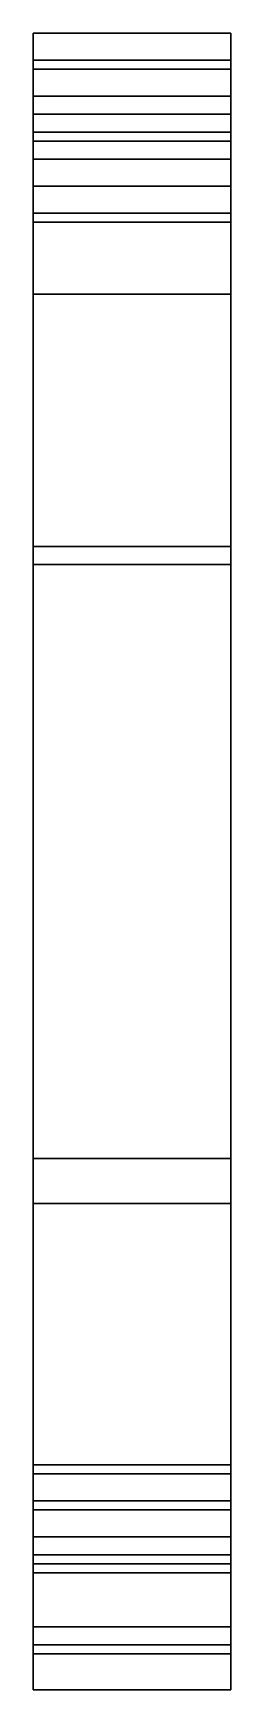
# Model space of a CAD drawing. Extents: x -0.72 to 0.72, y -1.96 to -0.12.
# Drawn here: x -0.72 to -0.5, y -1.96 to -0.12 of the extents above.
import ezdxf

# ---------------------------------------------------------------- set-up
doc = ezdxf.new("R2010")
doc.units = 0
doc.layers.add('TRACKS', color=3, linetype='CONTINUOUS')

msp = doc.modelspace()

# ---------------------------------------------------------------- linework, layer by layer
at = {"layer": 'TRACKS'}
for points in [[(-0.72, -0.15, 0.47), (-0.72, -0.12, 0.38), (-0.72, -0.15, 0.37), (-0.72, -0.19, 0.47)], [(-0.5, -0.15, 0.47), (-0.5, -0.12, 0.38), (-0.72, -0.12, 0.38), (-0.72, -0.15, 0.47)], [(-0.72, -0.12, 0.31), (-0.72, -0.15, 0.22), (-0.72, -0.19, 0.22), (-0.72, -0.16, 0.29)], [(-0.5, -0.12, 0.31), (-0.5, -0.15, 0.22), (-0.72, -0.15, 0.22), (-0.72, -0.12, 0.31)], [(-0.5, -0.12, 0.38), (-0.5, -0.12, 0.31), (-0.72, -0.12, 0.31), (-0.72, -0.12, 0.38)], [(-0.72, -0.12, 0.38), (-0.72, -0.12, 0.31), (-0.72, -0.16, 0.29), (-0.72, -0.15, 0.37)], [(-0.5, -0.15, 0.37), (-0.5, -0.12, 0.38), (-0.5, -0.15, 0.47), (-0.5, -0.19, 0.47)], [(-0.5, -0.19, 0.22), (-0.5, -0.15, 0.22), (-0.5, -0.12, 0.31), (-0.5, -0.16, 0.29)], [(-0.5, -0.16, 0.29), (-0.5, -0.12, 0.31), (-0.5, -0.12, 0.38), (-0.5, -0.15, 0.37)], [(-0.72, -0.19, 0.47), (-0.72, -0.15, 0.37), (-0.5, -0.15, 0.37), (-0.5, -0.19, 0.47)], [(-0.72, -0.15, 0.22), (-0.72, -0.23, 0.13), (-0.72, -0.26, 0.15), (-0.72, -0.19, 0.22)], [(-0.5, -0.15, 0.22), (-0.5, -0.23, 0.13), (-0.72, -0.23, 0.13), (-0.72, -0.15, 0.22)], [(-0.72, -0.15, 0.37), (-0.72, -0.16, 0.29), (-0.5, -0.16, 0.29), (-0.5, -0.15, 0.37)], [(-0.5, -0.21, 0.56), (-0.5, -0.15, 0.47), (-0.72, -0.15, 0.47), (-0.72, -0.21, 0.56)], [(-0.72, -0.21, 0.56), (-0.72, -0.15, 0.47), (-0.72, -0.19, 0.47), (-0.72, -0.24, 0.53)], [(-0.72, -0.16, 0.29), (-0.72, -0.19, 0.22), (-0.5, -0.19, 0.22), (-0.5, -0.16, 0.29)], [(-0.5, -0.26, 0.15), (-0.5, -0.23, 0.13), (-0.5, -0.15, 0.22), (-0.5, -0.19, 0.22)], [(-0.5, -0.19, 0.47), (-0.5, -0.15, 0.47), (-0.5, -0.21, 0.56), (-0.5, -0.24, 0.53)], [(-0.72, -0.19, 0.22), (-0.72, -0.26, 0.15), (-0.5, -0.26, 0.15), (-0.5, -0.19, 0.22)], [(-0.72, -0.24, 0.53), (-0.72, -0.19, 0.47), (-0.5, -0.19, 0.47), (-0.5, -0.24, 0.53)], [(-0.5, -0.29, 0.6), (-0.5, -0.21, 0.56), (-0.72, -0.21, 0.56), (-0.72, -0.29, 0.6)], [(-0.72, -0.29, 0.6), (-0.72, -0.21, 0.56), (-0.72, -0.24, 0.53), (-0.72, -0.33, 0.58)], [(-0.5, -0.24, 0.53), (-0.5, -0.21, 0.56), (-0.5, -0.29, 0.6), (-0.5, -0.33, 0.58)], [(-0.5, -0.23, 0.13), (-0.5, -0.32, 0.08), (-0.72, -0.32, 0.08), (-0.72, -0.23, 0.13)], [(-0.72, -0.23, 0.13), (-0.72, -0.32, 0.08), (-0.72, -0.33, 0.11), (-0.72, -0.26, 0.15)], [(-0.5, -0.33, 0.11), (-0.5, -0.32, 0.08), (-0.5, -0.23, 0.13), (-0.5, -0.26, 0.15)], [(-0.72, -0.33, 0.58), (-0.72, -0.24, 0.53), (-0.5, -0.24, 0.53), (-0.5, -0.33, 0.58)], [(-0.72, -0.26, 0.15), (-0.72, -0.33, 0.11), (-0.5, -0.33, 0.11), (-0.5, -0.26, 0.15)], [(-0.5, -0.41, 0.63), (-0.5, -0.29, 0.6), (-0.72, -0.29, 0.6), (-0.72, -0.41, 0.63)], [(-0.72, -0.41, 0.63), (-0.72, -0.29, 0.6), (-0.72, -0.33, 0.58), (-0.72, -0.41, 0.6)], [(-0.5, -0.33, 0.58), (-0.5, -0.29, 0.6), (-0.5, -0.41, 0.63), (-0.5, -0.41, 0.6)], [(-0.72, -0.32, 0.08), (-0.72, -0.69, 0.01), (-0.72, -0.71, 0.04), (-0.72, -0.33, 0.11)], [(-0.5, -0.32, 0.08), (-0.5, -0.69, 0.01), (-0.72, -0.69, 0.01), (-0.72, -0.32, 0.08)], [(-0.72, -0.33, 0.11), (-0.72, -0.71, 0.04), (-0.5, -0.71, 0.04), (-0.5, -0.33, 0.11)], [(-0.72, -0.41, 0.6), (-0.72, -0.33, 0.58), (-0.5, -0.33, 0.58), (-0.5, -0.41, 0.6)], [(-0.5, -0.71, 0.04), (-0.5, -0.69, 0.01), (-0.5, -0.32, 0.08), (-0.5, -0.33, 0.11)], [(-0.72, -1.75, 0.59), (-0.72, -0.41, 0.63), (-0.72, -0.41, 0.6), (-0.72, -1.72, 0.55)], [(-0.5, -1.75, 0.59), (-0.5, -0.41, 0.63), (-0.72, -0.41, 0.63), (-0.72, -1.75, 0.59)], [(-0.72, -1.72, 0.55), (-0.72, -0.41, 0.6), (-0.5, -0.41, 0.6), (-0.5, -1.72, 0.55)], [(-0.5, -0.41, 0.6), (-0.5, -0.41, 0.63), (-0.5, -1.75, 0.59), (-0.5, -1.72, 0.55)], [(-0.72, -0.69, 0.01), (-0.72, -1.42, 0.01), (-0.72, -1.37, 0.04), (-0.72, -0.71, 0.04)], [(-0.5, -0.69, 0.01), (-0.5, -1.42, 0.01), (-0.72, -1.42, 0.01), (-0.72, -0.69, 0.01)], [(-0.5, -1.37, 0.04), (-0.5, -1.42, 0.01), (-0.5, -0.69, 0.01), (-0.5, -0.71, 0.04)], [(-0.72, -0.71, 0.04), (-0.72, -1.37, 0.04), (-0.5, -1.37, 0.04), (-0.5, -0.71, 0.04)], [(-0.72, -1.42, 0.01), (-0.72, -1.76, 0.04), (-0.72, -1.71, 0.07), (-0.72, -1.37, 0.04)], [(-0.72, -1.37, 0.04), (-0.72, -1.71, 0.07), (-0.5, -1.71, 0.07), (-0.5, -1.37, 0.04)], [(-0.5, -1.71, 0.07), (-0.5, -1.76, 0.04), (-0.5, -1.42, 0.01), (-0.5, -1.37, 0.04)], [(-0.5, -1.42, 0.01), (-0.5, -1.76, 0.04), (-0.72, -1.76, 0.04), (-0.72, -1.42, 0.01)], [(-0.72, -1.71, 0.07), (-0.72, -1.79, 0.1), (-0.5, -1.79, 0.1), (-0.5, -1.71, 0.07)], [(-0.72, -1.76, 0.04), (-0.72, -1.82, 0.07), (-0.72, -1.79, 0.1), (-0.72, -1.71, 0.07)], [(-0.5, -1.79, 0.1), (-0.5, -1.82, 0.07), (-0.5, -1.76, 0.04), (-0.5, -1.71, 0.07)], [(-0.72, -1.81, 0.51), (-0.72, -1.72, 0.55), (-0.5, -1.72, 0.55), (-0.5, -1.81, 0.51)], [(-0.72, -1.83, 0.55), (-0.72, -1.75, 0.59), (-0.72, -1.72, 0.55), (-0.72, -1.81, 0.51)], [(-0.5, -1.72, 0.55), (-0.5, -1.75, 0.59), (-0.5, -1.83, 0.55), (-0.5, -1.81, 0.51)], [(-0.5, -1.83, 0.55), (-0.5, -1.75, 0.59), (-0.72, -1.75, 0.59), (-0.72, -1.83, 0.55)], [(-0.5, -1.76, 0.04), (-0.5, -1.82, 0.07), (-0.72, -1.82, 0.07), (-0.72, -1.76, 0.04)], [(-0.72, -1.82, 0.07), (-0.72, -1.92, 0.16), (-0.72, -1.89, 0.18), (-0.72, -1.79, 0.1)], [(-0.72, -1.79, 0.1), (-0.72, -1.89, 0.18), (-0.5, -1.89, 0.18), (-0.5, -1.79, 0.1)], [(-0.5, -1.89, 0.18), (-0.5, -1.92, 0.16), (-0.5, -1.82, 0.07), (-0.5, -1.79, 0.1)], [(-0.72, -1.91, 0.48), (-0.72, -1.83, 0.55), (-0.72, -1.81, 0.51), (-0.72, -1.89, 0.43)], [(-0.72, -1.89, 0.43), (-0.72, -1.81, 0.51), (-0.5, -1.81, 0.51), (-0.5, -1.89, 0.43)], [(-0.5, -1.82, 0.07), (-0.5, -1.92, 0.16), (-0.72, -1.92, 0.16), (-0.72, -1.82, 0.07)], [(-0.5, -1.81, 0.51), (-0.5, -1.83, 0.55), (-0.5, -1.91, 0.48), (-0.5, -1.89, 0.43)], [(-0.5, -1.91, 0.48), (-0.5, -1.83, 0.55), (-0.72, -1.83, 0.55), (-0.72, -1.91, 0.48)], [(-0.72, -1.96, 0.36), (-0.72, -1.91, 0.48), (-0.72, -1.89, 0.43), (-0.72, -1.92, 0.38)], [(-0.72, -1.92, 0.38), (-0.72, -1.89, 0.43), (-0.5, -1.89, 0.43), (-0.5, -1.92, 0.38)], [(-0.72, -1.89, 0.18), (-0.72, -1.92, 0.29), (-0.5, -1.92, 0.29), (-0.5, -1.89, 0.18)], [(-0.72, -1.92, 0.16), (-0.72, -1.96, 0.26), (-0.72, -1.92, 0.29), (-0.72, -1.89, 0.18)], [(-0.5, -1.89, 0.43), (-0.5, -1.91, 0.48), (-0.5, -1.96, 0.36), (-0.5, -1.92, 0.38)], [(-0.5, -1.92, 0.29), (-0.5, -1.96, 0.26), (-0.5, -1.92, 0.16), (-0.5, -1.89, 0.18)], [(-0.5, -1.96, 0.36), (-0.5, -1.91, 0.48), (-0.72, -1.91, 0.48), (-0.72, -1.96, 0.36)], [(-0.72, -1.92, 0.29), (-0.72, -1.92, 0.38), (-0.5, -1.92, 0.38), (-0.5, -1.92, 0.29)], [(-0.72, -1.96, 0.26), (-0.72, -1.96, 0.36), (-0.72, -1.92, 0.38), (-0.72, -1.92, 0.29)], [(-0.5, -1.92, 0.16), (-0.5, -1.96, 0.26), (-0.72, -1.96, 0.26), (-0.72, -1.92, 0.16)], [(-0.5, -1.92, 0.38), (-0.5, -1.96, 0.36), (-0.5, -1.96, 0.26), (-0.5, -1.92, 0.29)], [(-0.5, -1.96, 0.26), (-0.5, -1.96, 0.36), (-0.72, -1.96, 0.36), (-0.72, -1.96, 0.26)]]:
    msp.add_3dface(points, dxfattribs=at)

doc.saveas('drawing.dxf')
